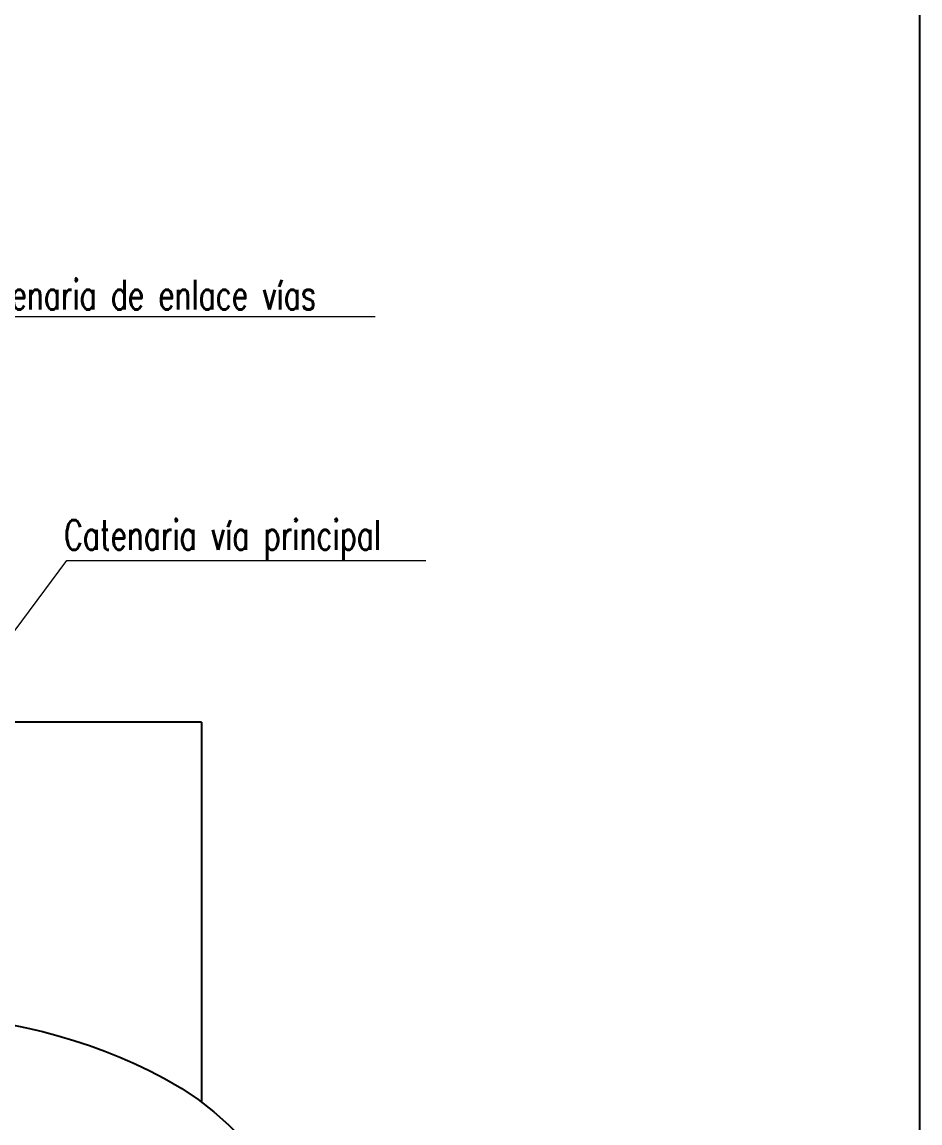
# Model space of a CAD drawing. Header units: millimetres. Extents: x -37020 to 35906, y -101 to 52234.
# Drawn here: x -123.489 to -119.728, y 424.02 to 428.634 of the extents above; entities that cross this region are included whole.
import ezdxf

# ---------------------------------------------------------------- set-up
doc = ezdxf.new("R2010")
doc.units = ezdxf.units.MM
doc.linetypes.add('HIDDEN', pattern=[9.525, 6.35, -3.175])
for name, color, linetype in [('Catenaria', 2, 'Continuous'), ('CI-Proyecciones', 1, 'HIDDEN'), ('galibo', 41, 'Continuous')]:
    doc.layers.add(name, color=color, linetype=linetype)
doc.styles.add('ROMAN_SIMPLEX', font='ROMANS')

# ---------------------------------------------------------------- blocks, each defined once
blk = doc.blocks.new('galibo TA')
at = {"layer": 'galibo', "linetype": 'HIDDEN'}
for q in [(-1.21, 4.1075), (0, 5.7)]:
    blk.add_line((-1.21, 5.7), q, dxfattribs=at)
for centre, radius, start, end in [((0, 2.23), 2.24, 90, 118.0725), ((-0.48, 3.13), 1.22, 118.0725, 180)]:
    blk.add_arc(centre, radius, start, end, dxfattribs=at)

msp = doc.modelspace()

# ---------------------------------------------------------------- linework, layer by layer
at = {"color": 1, "linetype": 'Continuous', "lineweight": 15, "elevation": 32.2652}
msp.add_lwpolyline([(-124.1895, 426.4531), (-123.7081, 427.3995), (-122.0093, 427.3995)], dxfattribs=at)
at = {"color": 82, "linetype": 'Continuous', "lineweight": 15, "elevation": 20.7852}
msp.add_lwpolyline([(-123.8367, 425.6575), (-123.3013, 426.3773), (-121.798, 426.3773)], dxfattribs=at)
at = {"layer": 'Catenaria', "color": 210}
msp.add_lwpolyline([(-142.5766, 430.4565), (-142.5766, 416.1335), (-119.7278, 416.1335), (-119.7278, 430.4565)], close=True, dxfattribs=at)

# ---------------------------------------------------------------- block references
at = {"layer": 'CI-Proyecciones', "ltscale": 100, "xscale": -1}
msp.add_blockref('galibo TA', (-123.9466, 420.0004, 20.7852), dxfattribs=at)

# ---------------------------------------------------------------- texts
at = {"color": 1, "linetype": 'Continuous', "lineweight": 15, "style": 'ROMAN_SIMPLEX', "width": 0.7}
msp.add_text('Catenaria de enlace vías', height=0.125, dxfattribs=at).set_placement((-123.7315, 427.4289, 32.2652))
at = {"color": 82, "linetype": 'Continuous', "lineweight": 15, "style": 'ROMAN_SIMPLEX', "width": 0.7}
msp.add_text('Catenaria vía principal', height=0.125, dxfattribs=at).set_placement((-123.3128, 426.4222, 20.7852))

doc.saveas('drawing.dxf')
